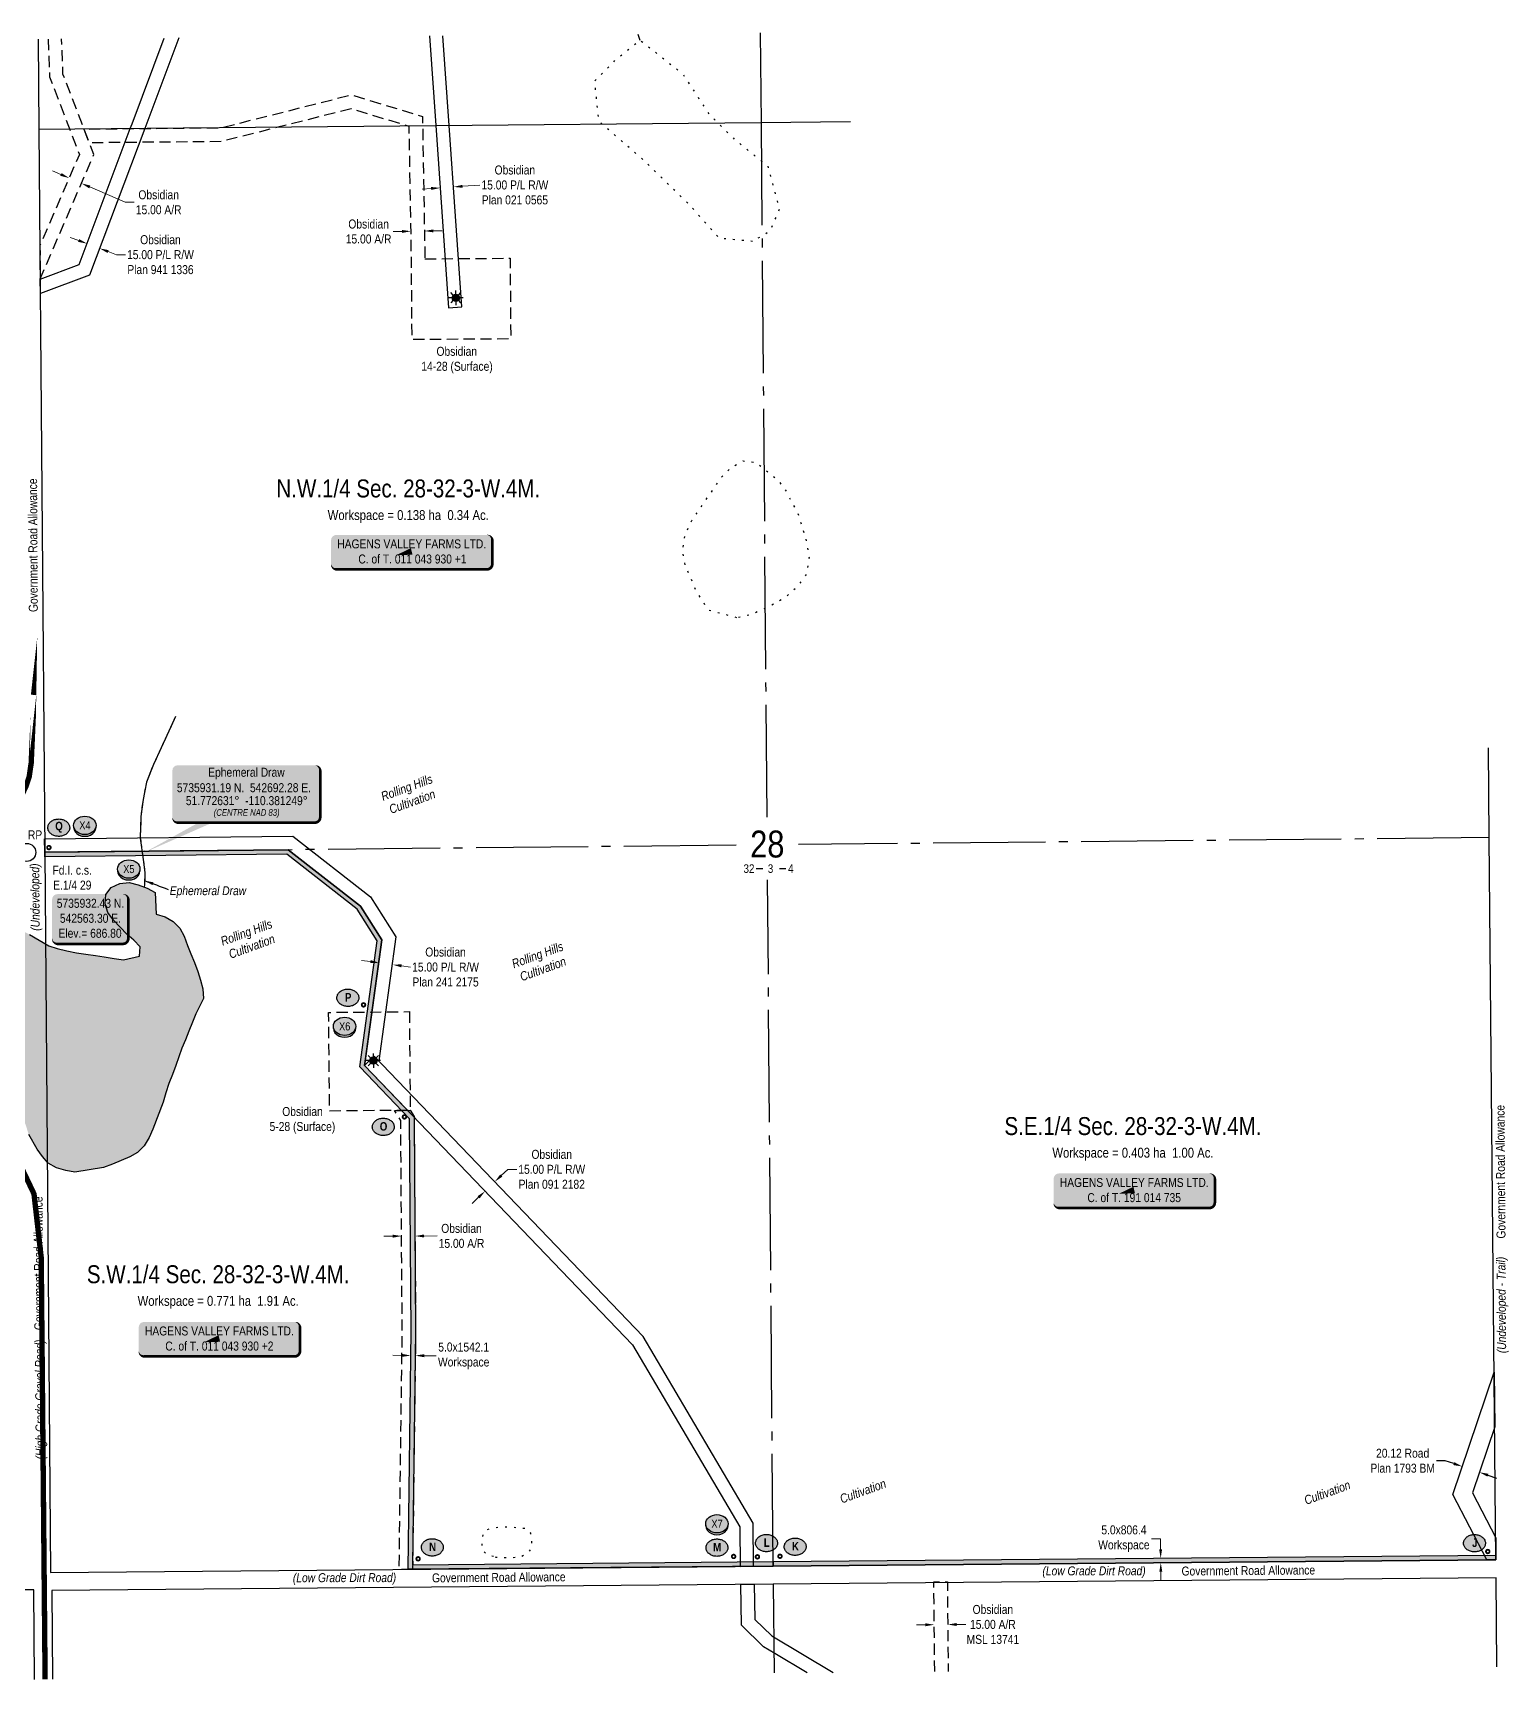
# Model space of a CAD drawing. Extents: x 540401 to 546765, y 5731607 to 5736849.
# Drawn here: x 542570 to 544213, y 5735008 to 5736846 of the extents above; entities that cross this region are included whole.
import ezdxf
from ezdxf.enums import TextEntityAlignment as Align

# ---------------------------------------------------------------- set-up
doc = ezdxf.new("R2010")
doc.units = 0
doc.header["$LTSCALE"] = 5
doc.header["$PDSIZE"] = 0.5
for name, pattern in [('foc-ACCESSROAD', [3.75, 2.5, -1.25]), ('foc-QUARTERLINE', [33, 25, -3, 2, -3]), ('foc-TOPO-ephemeral', [6.25, 3.125, -0.625, 0.625, -0.625, 0.625, -0.625]), ('foc-WHEELTRACKS', [2, 0.4, -1.6])]:
    doc.linetypes.add(name, pattern=pattern)
doc.layers.get('Defpoints').update_dxf_attribs({"color": 9})
for name, color, linetype in [('10', 1, 'Continuous'), ('35', 37, 'Continuous'), ('9', 3, 'Continuous'), ('AS-OWNER', 7, 'Continuous'), ('AS-ROADS', 254, 'Continuous'), ('C-AR', 13, 'foc-ACCESSROAD'), ('C-RW', 13, 'Continuous'), ('C-SYMBOL', 7, 'Continuous'), ('C-WS', 13, 'foc-ACCESSROAD'), ('C-WS-S', 8, 'Continuous'), ('CG-NOTES', 7, 'Continuous'), ('DETAIL-T', 7, 'Continuous'), ('L-AREAREQUIRED', 7, 'Continuous'), ('L-MON', 1, 'Continuous'), ('L-QSEC', 8, 'foc-QUARTERLINE'), ('L-ROAD-T', 7, 'Continuous'), ('L-SEC', 7, 'Continuous'), ('L-SECLBL', 7, 'Continuous'), ('L-TITLEDB', 4, 'Continuous'), ('L-TITLEDB-T2', 4, 'Continuous'), ('P-CROSSINGS', 250, 'Continuous'), ('P-TEMP-H', 41, 'Continuous'), ('P-TEMP_WORKSPACE', 46, 'Continuous'), ('T-DRAW', 143, 'foc-TOPO-ephemeral'), ('T-WATER', 160, 'Continuous'), ('T-WATER-H', 133, 'Continuous'), ('T-WATER-P3', 160, 'foc-WHEELTRACKS'), ('T-WATER-T', 170, 'Continuous')]:
    doc.layers.add(name, color=color, linetype=linetype)
for name, color, linetype, lineweight in [('C-AR-T', 13, 'Continuous', 9), ('C-RW-T', 13, 'Continuous', 9), ('C-WS-T', 13, 'Continuous', 9), ('P-TEMP-T', 46, 'Continuous', 18), ('T-TEXT', 48, 'Continuous', 18)]:
    doc.layers.add(name, color=color, linetype=linetype, lineweight=lineweight)
doc.styles.add('100L', font='ARIALN.TTF', dxfattribs={"height": 11})
doc.styles.add('175L', font='ARIALN.TTF', dxfattribs={"height": 20})
doc.styles.add('80', font='ARIALN.TTF', dxfattribs={"height": 10})
doc.styles.add('80CG', font='ARIALN.TTF', dxfattribs={"height": 10})
doc.styles.add('80L', font='ARIALN.TTF', dxfattribs={"height": 10})
doc.styles.add('80LS', font='ARIALNI.TTF', dxfattribs={"height": 10})
doc.styles.add('BOLD', font='ARIALNB.TTF')
doc.styles.add('Crossing', font='ARIALN.TTF', dxfattribs={"height": 10})
doc.styles.add('foc-LtypeFont', font='ARIALN.TTF', dxfattribs={"height": 7.35})
doc.styles.add('SIMPLEX', font='ARIALN.TTF')
doc.linetypes.add('foc-TOPO-flowdirection-NOLINE', pattern='A,0,[">",foc-LtypeFont,S=0.3,R=0,X=0,Y=-0.945],-20,[">",foc-LtypeFont,S=0.3,R=0,X=0,Y=-0.945],0', length=20)
doc.dimstyles.new('Compass 5 000', dxfattribs={"dimscale": 5, "dimtxt": 9, "dimasz": 2, "dimexe": 0.2, "dimexo": 0.0625, "dimgap": 0.5, "dimtad": 0, "dimtih": 1, "dimtoh": 1, "dimzin": 0, "dimdsep": 46, "dimtxsty": '80CG', "dimcen": 0.1, "dimse1": 1, "dimse2": 1, "dimclrd": 256, "dimclrt": 256, "dimaunit": 1, "dimadec": 4, "dimazin": 0, "dimtfac": 0.06, "dimtofl": 0, "dimtmove": 0, "dimatfit": 1, "dimfxl": 0.2, "dimtolj": 1, "dimtzin": 0, "dimlwd": -1, "dimarcsym": 0})

# ---------------------------------------------------------------- blocks, each defined once
blk = doc.blocks.new('L-SECLBL')
at = {"layer": '9', "color": 7}
for p, q in [((-5.1, -27.8), (-12.3, -27.8)), ((20.7, -27.8), (13.5, -27.8))]:
    blk.add_line(p, q, dxfattribs=at)
at = {"layer": '10', "color": 2, "style": 'SIMPLEX'}
blk.add_attdef('SEC', text='', height=30, dxfattribs=at).set_placement((0, 0), align=Align.MIDDLE)
at = {"layer": '10', "color": 5, "style": '80L'}
blk.add_attdef('TWP', text='', height=9.5, dxfattribs=at).set_placement((-14.4, -27.4), align=Align.MIDDLE_RIGHT)
blk.add_attdef('RGE', text='', height=9.5, dxfattribs=at).set_placement((3.6, -27.4), align=Align.MIDDLE_CENTER)
blk.add_attdef('MER', text='', height=9.5, dxfattribs=at).set_placement((23.2, -27.4), align=Align.MIDDLE_LEFT)
blk = doc.blocks.new('*D52')
at = {"layer": 'Defpoints', "color": 0, "transparency": 16777216}
for p in [(544162, 5735241.9), (544164, 5735247.9), (544181, 5735235.4)]:
    blk.add_point(p, dxfattribs=at)
at = {"layer": 'L-TITLEDB-T2', "transparency": 16777216}
for p, q in [((544145.1, 5735254.3), (544135.1, 5735254.3)), ((544154.5, 5735251.1), (544145.1, 5735254.3)), ((544192.5, 5735238.2), (544202, 5735235))]:
    blk.add_line(p, q, dxfattribs=at)
for points in [[(544155.1, 5735252.7), (544154, 5735249.5), (544164, 5735247.9)], [(544193.1, 5735239.8), (544192, 5735236.7), (544183.1, 5735241.4)]]:
    blk.add_solid(points, dxfattribs=at)
at = {"layer": 'L-TITLEDB-T2', "transparency": 16777216, "insert": (544097.5, 5735254.3), "char_height": 10, "attachment_point": 5, "style": '80CG'}
blk.add_mtext('\\A1;20.12 Road\\PPlan 1793 BM', dxfattribs=at)
blk = doc.blocks.new('*D53')
at = {"layer": 'C-RW-T', "transparency": 16777216}
for p, q in [((543092.4, 5735572.2), (543099.6, 5735579.1)), ((543099.6, 5735579.1), (543109.6, 5735579.1)), ((543067.2, 5735548), (543059.9, 5735541))]:
    blk.add_line(p, q, dxfattribs=at)
for points in [[(543091.3, 5735573.4), (543093.6, 5735571), (543085.2, 5735565.3)], [(543066, 5735549.2), (543068.3, 5735546.8), (543074.4, 5735554.9)]]:
    blk.add_solid(points, dxfattribs=at)
at = {"layer": 'Defpoints', "color": 0, "transparency": 16777216}
for p in [(543078.3, 5735550.8), (543085.2, 5735565.3), (543089.1, 5735561.1)]:
    blk.add_point(p, dxfattribs=at)
at = {"layer": 'C-RW-T', "transparency": 16777216, "insert": (543148.7, 5735579.1), "char_height": 10, "attachment_point": 5, "style": '80CG'}
blk.add_mtext('\\A1;Obsidian\\P15.00 P/L R/W\\PPlan 091 2182', dxfattribs=at)
blk = doc.blocks.new('*D54')
at = {"layer": 'C-AR-T', "transparency": 16777216}
for p, q in [((543565.3, 5735071.4), (543555.3, 5735071.3)), ((543600.3, 5735071.7), (543610.3, 5735071.8))]:
    blk.add_line(p, q, dxfattribs=at)
for points in [[(543565.2, 5735073.1), (543565.3, 5735069.8), (543575.3, 5735071.5)], [(543600.2, 5735073.4), (543600.3, 5735070.1), (543590.3, 5735071.7)]]:
    blk.add_solid(points, dxfattribs=at)
at = {"layer": 'Defpoints', "color": 0, "transparency": 16777216}
for p in [(543575.2, 5735075.5), (543590.2, 5735075.6), (543590.3, 5735071.7)]:
    blk.add_point(p, dxfattribs=at)
at = {"layer": 'C-AR-T', "transparency": 16777216, "insert": (543640.6, 5735071.8), "char_height": 10, "attachment_point": 5, "style": '80CG'}
blk.add_mtext('\\A1;Obsidian\\P15.00 A/R\\PMSL 13741', dxfattribs=at)
blk = doc.blocks.new('*D56')
at = {"layer": 'C-RW-T', "transparency": 16777216}
for p, q in [((542946.6, 5735810.7), (542936.7, 5735812.1)), ((542981.3, 5735805.9), (542991.2, 5735804.6))]:
    blk.add_line(p, q, dxfattribs=at)
for points in [[(542946.8, 5735812.4), (542946.4, 5735809.1), (542956.5, 5735809.4)], [(542981.5, 5735807.6), (542981, 5735804.3), (542971.4, 5735807.3)]]:
    blk.add_solid(points, dxfattribs=at)
at = {"layer": 'Defpoints', "color": 0, "transparency": 16777216}
for p in [(542956.7, 5735811.2), (542971.6, 5735809.1), (542971.4, 5735807.3)]:
    blk.add_point(p, dxfattribs=at)
at = {"layer": 'C-RW-T', "transparency": 16777216, "insert": (543030.3, 5735804.6), "char_height": 10, "attachment_point": 5, "style": '80CG'}
blk.add_mtext('\\A1;Obsidian\\P15.00 P/L R/W\\PPlan 241 2175', dxfattribs=at)
blk = doc.blocks.new('*D60')
at = {"layer": 'C-AR-T', "transparency": 16777216}
for p, q in [((542601.4, 5736688.1), (542592.2, 5736692.1)), ((542633.5, 5736674.3), (542673.1, 5736657.1)), ((542673.1, 5736657.1), (542683.1, 5736657.1))]:
    blk.add_line(p, q, dxfattribs=at)
for points in [[(542602.1, 5736689.7), (542600.7, 5736686.6), (542610.6, 5736684.2)], [(542634.2, 5736675.8), (542632.9, 5736672.7), (542624.3, 5736678.2)]]:
    blk.add_solid(points, dxfattribs=at)
at = {"layer": 'Defpoints', "color": 0, "transparency": 16777216}
for p in [(542610.4, 5736683.8), (542624.2, 5736677.9), (542624.3, 5736678.2)]:
    blk.add_point(p, dxfattribs=at)
at = {"layer": 'C-AR-T', "transparency": 16777216, "insert": (542710.4, 5736657.1), "char_height": 10, "attachment_point": 5, "style": '80CG'}
blk.add_mtext('\\A1;Obsidian\\P15.00 A/R', dxfattribs=at)
blk = doc.blocks.new('*D61')
at = {"layer": 'C-AR-T', "transparency": 16777216}
for p, q in [((542981.7, 5736624.6), (542971.7, 5736624.5)), ((543016.7, 5736625.2), (543026.7, 5736625.4))]:
    blk.add_line(p, q, dxfattribs=at)
for points in [[(542981.7, 5736626.3), (542981.8, 5736623), (542991.7, 5736624.8)], [(543016.7, 5736626.9), (543016.8, 5736623.6), (543006.7, 5736625.1)]]:
    blk.add_solid(points, dxfattribs=at)
at = {"layer": 'Defpoints', "color": 0, "transparency": 16777216}
for p in [(542991.7, 5736624.8), (542991.8, 5736624.1), (543006.8, 5736624.3)]:
    blk.add_point(p, dxfattribs=at)
at = {"layer": 'C-AR-T', "transparency": 16777216, "insert": (542944.5, 5736624.5), "char_height": 10, "attachment_point": 5, "style": '80CG'}
blk.add_mtext('\\A1;Obsidian\\P15.00 A/R', dxfattribs=at)
blk = doc.blocks.new('*D62')
at = {"layer": 'C-AR-T', "transparency": 16777216}
for p, q in [((542971.4, 5735504.6), (542961.4, 5735504.6)), ((543006.4, 5735504.8), (543020.8, 5735504.9))]:
    blk.add_line(p, q, dxfattribs=at)
for points in [[(542971.4, 5735506.3), (542971.4, 5735503), (542981.4, 5735504.7)], [(543006.4, 5735506.5), (543006.4, 5735503.1), (542996.4, 5735504.8)]]:
    blk.add_solid(points, dxfattribs=at)
at = {"layer": 'Defpoints', "color": 0, "transparency": 16777216}
for p in [(542981.4, 5735504.7), (542981.7, 5735429.4), (542996.7, 5735429.5)]:
    blk.add_point(p, dxfattribs=at)
at = {"layer": 'C-AR-T', "transparency": 16777216, "insert": (543048.1, 5735504.9), "char_height": 10, "attachment_point": 5, "style": '80CG'}
blk.add_mtext('\\A1;Obsidian\\P15.00 A/R', dxfattribs=at)
blk = doc.blocks.new('*D64')
at = {"layer": 'C-RW-T', "transparency": 16777216}
for p, q in [((543014.3, 5736672.5), (543004.3, 5736671.8)), ((543049.2, 5736675), (543068.5, 5736676.4))]:
    blk.add_line(p, q, dxfattribs=at)
for points in [[(543014.1, 5736674.2), (543014.4, 5736670.8), (543024.2, 5736673.2)], [(543049.1, 5736676.6), (543049.3, 5736673.3), (543039.2, 5736674.3)]]:
    blk.add_solid(points, dxfattribs=at)
at = {"layer": 'Defpoints', "color": 0, "transparency": 16777216}
for p in [(543024.3, 5736672.8), (543039.2, 5736674.3), (543039.2, 5736673.8)]:
    blk.add_point(p, dxfattribs=at)
at = {"layer": 'C-RW-T', "transparency": 16777216, "insert": (543107.6, 5736676.4), "char_height": 10, "attachment_point": 5, "style": '80CG'}
blk.add_mtext('\\A1;Obsidian\\P15.00 P/L R/W\\PPlan 021 0565', dxfattribs=at)
blk = doc.blocks.new('GAS')
h = blk.add_hatch(color=255)
h.dxf.hatch_style = 1
edge = h.paths.add_edge_path()
edge.add_arc((0, 0), 0.9, 0, 360)
for p, q in [((-0.81, 0), (-1.62, 0)), ((-0.57, 0.57), (-1.14, 1.14)), ((0, 0.81), (0, 1.62)), ((0.57, 0.57), (1.14, 1.14)), ((1.62, 0), (0.81, 0)), ((-0.57, -0.57), (-1.14, -1.14)), ((0, -0.81), (0, -1.62)), ((1.14, -1.14), (0.57, -0.57))]:
    blk.add_line(p, q)
blk.add_circle((0, 0), 0.8)
blk = doc.blocks.new('*D68')
at = {"layer": 'C-RW-T', "transparency": 16777216}
for p, q in [((542621.2, 5736614.5), (542611.9, 5736618)), ((542654, 5736602.2), (542663.3, 5736598.7)), ((542663.3, 5736598.7), (542673.3, 5736598.7))]:
    blk.add_line(p, q, dxfattribs=at)
for points in [[(542621.8, 5736616.1), (542620.6, 5736613), (542630.6, 5736611)], [(542654.6, 5736603.8), (542653.4, 5736600.7), (542644.6, 5736605.7)]]:
    blk.add_solid(points, dxfattribs=at)
at = {"layer": 'Defpoints', "color": 0, "transparency": 16777216}
for p in [(542630.1, 5736609.8), (542644.2, 5736604.5), (542644.6, 5736605.7)]:
    blk.add_point(p, dxfattribs=at)
at = {"layer": 'C-RW-T', "transparency": 16777216, "insert": (542712.4, 5736598.7), "char_height": 10, "attachment_point": 5, "style": '80CG'}
blk.add_mtext('\\A1;Obsidian\\P15.00 P/L R/W\\PPlan 941 1336', dxfattribs=at)
blk = doc.blocks.new('*U74')
h = blk.add_hatch(color=59)
edge = h.paths.add_edge_path()
edge.add_line((-84, -20), (84, -20))
edge.add_arc((84, -14), 6, 270, 360)
edge.add_line((90, -14), (90, 12.5))
edge.add_arc((84, 12.5), 6, 0, 90)
edge.add_line((84, 18.5), (-84, 18.5))
edge.add_arc((-84, 12.5), 6, 90, 180)
edge.add_line((-90, 12.5), (-90, -14))
edge.add_arc((-84, -14), 6, 180, 270)
at = {"color": 1, "flags": 128}
blk.add_lwpolyline([(-84, -20, 3, 3, 0), (84, -20, 3, 3, 0.414214), (90, -14, 3, 3, 0), (90, 12.5, 3, 0, 0.414214), (84, 18.5, 0, 0, 0), (-84, 18.5, 0, 0, 0.414214), (-90, 12.5, 0, 0, 0), (-90, -14, 0, 3, 0.414214)], format="xyseb", close=True, dxfattribs=at)
blk.add_lwpolyline([(-17.1, -4.1, 0, 7.5, 0), (0, 0, 0, 0, 0)], format="xyseb", dxfattribs=at)
at = {"color": 1, "style": '80'}
blk.add_attdef('ENTER_TEXT_001', (-36, -5), '', height=10, dxfattribs=at)
blk = doc.blocks.new('*U78')
h = blk.add_hatch(color=255)
edge = h.paths.add_edge_path()
edge.add_line((-76.5, -20), (76.5, -20))
edge.add_arc((76.5, -14), 6, 270, 360)
edge.add_line((82.5, -14), (82.5, 38))
edge.add_arc((76.5, 38), 6, 0, 90)
edge.add_line((76.5, 44), (-76.5, 44))
edge.add_arc((-76.5, 38), 6, 90, 180)
edge.add_line((-82.5, 38), (-82.5, -14))
edge.add_arc((-76.5, -14), 6, 180, 270)
at = {"color": 170, "flags": 128}
blk.add_lwpolyline([(-76.5, -20, 3, 3, 0), (76.5, -20, 3, 3, 0.414214), (82.5, -14, 3, 3, 0), (82.5, 38, 3, 0, 0.414214), (76.5, 44, 0, 0, 0), (-76.5, 44, 0, 0, 0.414214), (-82.5, 38, 0, 0, 0), (-82.5, -14, 0, 3, 0.414214)], format="xyseb", close=True, dxfattribs=at)
at = {"color": 170, "insert": (-36.3, -4.9), "char_height": 7.5, "attachment_point": 1, "style": '80L'}
blk.add_mtext_dynamic_manual_height_columns('{\\fArial Narrow|b0|i1|c0|p34;(CENTRE NAD 83)}', width=76.285, gutter_width=45, heights=[0], dxfattribs=at)
at = {"layer": 'T-WATER-T', "style": '80', "flags": 8}
blk.add_attdef('Name?_001', (-36.7, 30.2), '', height=10, dxfattribs=at)
at = {"layer": 'T-WATER-T', "style": '80L'}
for tag, p in [('Location?', (0.6, 19)), ('Coords?', (0.6, 4.5))]:
    blk.add_attdef(tag, text='', height=10, dxfattribs=at).set_placement(p, align=Align.MIDDLE_CENTER)
blk = doc.blocks.new('*D81')
at = {"layer": 'Defpoints', "color": 0, "transparency": 16777216}
for p in [(543826.9, 5735145.6), (543827.7, 5735145.6), (543827, 5735140.6)]:
    blk.add_point(p, dxfattribs=at)
at = {"layer": 'P-TEMP-T', "transparency": 16777216}
for p, q in [((543827.5, 5735167.4), (543817.5, 5735167.4)), ((543827.6, 5735155.6), (543827.5, 5735167.4)), ((543827.8, 5735130.6), (543827.9, 5735120.6))]:
    blk.add_line(p, q, dxfattribs=at)
for points in [[(543829.3, 5735155.6), (543826, 5735155.6), (543827.7, 5735145.6)], [(543829.5, 5735130.7), (543826.2, 5735130.6), (543827.8, 5735140.6)]]:
    blk.add_solid(points, dxfattribs=at)
at = {"layer": 'P-TEMP-T', "transparency": 16777216, "insert": (543786.7, 5735167.4), "char_height": 10, "attachment_point": 5, "style": '80CG'}
blk.add_mtext('\\A1;5.0x806.4\\PWorkspace', dxfattribs=at)
blk = doc.blocks.new('*D82')
at = {"layer": 'Defpoints', "color": 0, "transparency": 16777216}
for p in [(542991.7, 5735375.2), (542996.6, 5735371.5), (542996.7, 5735375.2)]:
    blk.add_point(p, dxfattribs=at)
at = {"layer": 'P-TEMP-T', "transparency": 16777216}
for p, q in [((542981.6, 5735371.7), (542971.6, 5735371.9)), ((543006.6, 5735371.4), (543019.7, 5735371.2))]:
    blk.add_line(p, q, dxfattribs=at)
for points in [[(542981.6, 5735373.4), (542981.6, 5735370.1), (542991.6, 5735371.6)], [(543006.6, 5735373.1), (543006.6, 5735369.7), (542996.6, 5735371.5)]]:
    blk.add_solid(points, dxfattribs=at)
at = {"layer": 'P-TEMP-T', "transparency": 16777216, "insert": (543050.5, 5735371.2), "char_height": 10, "attachment_point": 5, "style": '80CG'}
blk.add_mtext('\\A1;5.0x1542.1\\PWorkspace', dxfattribs=at)
blk = doc.blocks.new('xing2')
h = blk.add_hatch(color=50)
h.dxf.hatch_style = 1
edge = h.paths.add_edge_path()
edge.add_ellipse((0, 0), major_axis=(-12.5, 0), ratio=0.816297, start_angle=0, end_angle=360)
h = blk.add_hatch(color=250)
h.dxf.hatch_style = 1
edge = h.paths.add_edge_path()
edge.add_ellipse((0, -2), major_axis=(-12.5, 0), ratio=0.816297, start_angle=0, end_angle=180)
edge.add_line((12.5, -2), (12.5, 0))
edge.add_ellipse((0, 0), major_axis=(-12.5, 0), ratio=0.816297, start_angle=0, end_angle=180, ccw=False)
edge.add_line((-12.5, 0), (-12.5, -2))
at = {"color": 250}
blk.add_ellipse((0, 0), major_axis=(-12.5, 0), ratio=0.816297, dxfattribs=at)
blk.add_ellipse((0, -2), major_axis=(-12.5, 0), ratio=0.816297, start_param=0, end_param=3.141593, dxfattribs=at)
at = {"color": 250, "style": 'Crossing'}
blk.add_attdef('CROSSING', text='', height=9, dxfattribs=at).set_placement((0.1, 0), align=Align.MIDDLE_CENTER)
at = {"color": 250, "style": 'Crossing', "flags": 1}
for tag, p in [('OWNER', (0.1, -12.5)), ('DESCRIPTION', (0.1, -25.8)), ('LOCATION', (0.1, -39.3)), ('DWG_REF', (0.1, -52.8))]:
    blk.add_attdef(tag, text='', height=9, dxfattribs=at).set_placement(p, align=Align.MIDDLE_CENTER)
blk = doc.blocks.new('*U85')
h = blk.add_hatch(color=254)
edge = h.paths.add_edge_path()
edge.add_line((-36.5, -28.5), (36.5, -28.5))
edge.add_arc((36.5, -22.5), 6, 270, 360)
edge.add_line((42.5, -22.5), (42.5, 21))
edge.add_arc((36.5, 21), 6, 0, 90)
edge.add_line((36.5, 27), (-36.5, 27))
edge.add_arc((-36.5, 21), 6, 90, 180)
edge.add_line((-42.5, 21), (-42.5, -22.5))
edge.add_arc((-36.5, -22.5), 6, 180, 270)
at = {"color": 1, "flags": 128}
blk.add_lwpolyline([(-36.5, -28.5, 3, 3, 0), (36.5, -28.5, 3, 3, 0.414214), (42.5, -22.5, 3, 3, 0), (42.5, 21, 3, 0, 0.414214), (36.5, 27, 0, 0, 0), (-36.5, 27, 0, 0, 0.414214), (-42.5, 21, 0, 0, 0), (-42.5, -22.5, 0, 3, 0.414214)], format="xyseb", close=True, dxfattribs=at)
blk.add_lwpolyline([(-39.8, -15.7, 0, 10, 0), (0, 0, 5, 5, 0)], format="xyseb", dxfattribs=at)
at = {"color": 1, "style": '80'}
blk.add_attdef('ENTER_TEXT_001', (-36, -5), '', height=10, dxfattribs=at)
blk = doc.blocks.new('AA')
at = {"const_width": 4}
blk.add_lwpolyline([(-1, 0, 1), (1, 0, 1)], format="xyb", close=True, dxfattribs=at)
blk.add_circle((0, 0), 2)
blk = doc.blocks.new('Route_Letters')
h = blk.add_hatch(color=255)
h.dxf.hatch_style = 1
edge = h.paths.add_edge_path()
edge.add_ellipse((-0.1, 0.5), major_axis=(-12, 0), ratio=0.789318, start_angle=0, end_angle=360)
at = {"color": 5}
blk.add_open_spline([(-12.3, 0.5), (-12.3, -0.3), (-12.2, -1), (-11.7, -2.8), (-11.1, -3.9), (-9.6, -5.8), (-8.5, -6.7), (-6.2, -8), (-4.9, -8.5), (-2.1, -9.2), (-0.7, -9.3), (2.2, -9.1), (3.6, -8.8), (6.3, -7.9), (7.5, -7.2), (9.5, -5.6), (10.4, -4.6), (11.6, -2.5), (12, -1.4), (12.2, 0.9), (12, 2.1), (11.2, 4.3), (10.5, 5.4), (8.8, 7.2), (7.7, 8), (5.3, 9.2), (3.9, 9.7), (1.1, 10.2), (-0.4, 10.2), (-3.2, 9.9), (-4.6, 9.6), (-7.2, 8.5), (-8.3, 7.7), (-10.2, 6), (-11, 5), (-12, 2.9), (-12.3, 1.7), (-12.3, 0.5), (-12.3, 0.5), (-12.3, 0.5)], degree=3, knots=[0, 0, 0, 0, 0.219529, 0.219529, 0.575727, 0.575727, 0.931924, 0.931924, 1.288121, 1.288121, 1.644318, 1.644318, 2.000515, 2.000515, 2.356712, 2.356712, 2.712909, 2.712909, 3.069107, 3.069107, 3.425304, 3.425304, 3.781501, 3.781501, 4.137698, 4.137698, 4.493895, 4.493895, 4.850092, 4.850092, 5.20629, 5.20629, 5.562487, 5.562487, 5.918684, 5.918684, 6.274881, 6.274881, 6.283185, 6.283185, 6.283185, 6.283185], dxfattribs=at)
at = {"color": 14, "style": 'BOLD'}
blk.add_attdef('A', text='', height=9.5, dxfattribs=at).set_placement((0.2, 1), align=Align.MIDDLE)
blk = doc.blocks.new('*U88')
at = {"layer": '35', "color": 3}
blk.add_circle((0, 0), 10, dxfattribs=at)
at = {"layer": '35', "color": 3, "style": '80'}
blk.add_attdef('RP_001', (1.3, 14.6), '', height=10, dxfattribs=at)

msp = doc.modelspace()

# ---------------------------------------------------------------- hatches: boundary and pattern name
at = {"layer": 'P-TEMP-H'}
h = msp.add_hatch(color=256, dxfattribs=at)
h.dxf.hatch_style = 1
h.paths.add_polyline_path([(542854.903, 5735935.339), (542935.405, 5735872.598), (542959.284, 5735834.904), (542940.057, 5735695.023), (542995.264, 5735637.433), (542996.967, 5735398.91), (542993.5, 5735138.31), (543395.517, 5735141.9), (543395.571, 5735136.903), (542988.485, 5735133.268), (542991.969, 5735398.925), (542990.272, 5735635.419), (542934.777, 5735693.309), (542954.084, 5735833.774), (542931.648, 5735869.19), (542853.208, 5735930.324), (542583.454, 5735927.594), (542583.412, 5735932.592)])
h = msp.add_hatch(color=256, dxfattribs=at)
h.dxf.hatch_style = 1
h.paths.add_polyline_path([(543395.571, 5735136.903), (543395.517, 5735141.9), (544201.496, 5735148.866), (544201.542, 5735143.869)])
at = {"layer": 'T-WATER-H'}
h = msp.add_hatch(color=256, dxfattribs=at)
h.dxf.hatch_style = 1
h.paths.add_polyline_path([(542706.422, 5735887.559), (542707.606, 5735863.743), (542717.7, 5735860.717), (542726.562, 5735855.576), (542733.929, 5735847.816), (542738.755, 5735838.876), (542742.644, 5735828.742), (542746.399, 5735819.186), (542750.333, 5735809.829), (542753.918, 5735799.783), (542756.873, 5735790.047), (542759.476, 5735780.328), (542760.334, 5735769.632), (542751.788, 5735752.459), (542747.986, 5735743.163), (542743.934, 5735732.994), (542740.295, 5735723.62), (542736.327, 5735714.378), (542732.909, 5735704.408), (542729.6, 5735694.804), (542725.987, 5735685.01), (542721.887, 5735674.88), (542718.569, 5735664.407), (542715.453, 5735654.148), (542703.938, 5735624.015), (542699.827, 5735614.588), (542694.37, 5735605.293), (542686.705, 5735597.98), (542678.077, 5735593.019), (542668.561, 5735589.079), (542658.799, 5735584.992), (542648.747, 5735581.212), (542616.94, 5735575.864), (542606.934, 5735577.726), (542596.611, 5735580.9), (542587.353, 5735585.86), (542581.023, 5735593.608), (542574.791, 5735601.54), (542565.61, 5735617.898), (542562.299, 5735628.015), (542558.927, 5735637.691), (542555.018, 5735647.256), (542550.317, 5735656.891), (542545.069, 5735665.778), (542531.906, 5735693.292), (542527.98, 5735702.686), (542524.309, 5735712.06), (542520.703, 5735721.595), (542516.496, 5735731.321), (542511.119, 5735740.207), (542496.815, 5735752.889), (542488.29, 5735758.788), (542481.671, 5735766.452), (542479.854, 5735772.209), (542477.99, 5735782.141), (542477.452, 5735793.151), (542480.805, 5735809.817), (542484.348, 5735819.674), (542491.317, 5735826.909), (542501.194, 5735830.028), (542510.962, 5735832.86), (542520.462, 5735835.942), (542537.916, 5735842.915), (542547.391, 5735846.615), (542557.328, 5735845.581), (542566.518, 5735840.826), (542587.891, 5735828.306), (542597.336, 5735825.128), (542607.952, 5735822.833), (542618.642, 5735820.357), (542629.365, 5735818.869), (542639.831, 5735817.54), (542649.803, 5735815.878), (542660.626, 5735814.204), (542671.02, 5735812.699), (542689.205, 5735816.698), (542689.723, 5735827.03), (542682.718, 5735834.513), (542674.745, 5735841.249), (542667.383, 5735849.027), (542659.891, 5735857.04), (542653.884, 5735865.621), (542650.7, 5735874.994), (542651.44, 5735885.322), (542657.527, 5735893.382), (542667.188, 5735897.76), (542677.685, 5735898.861), (542687.708, 5735896.291), (542697.539, 5735892.491)])

# ---------------------------------------------------------------- linework, layer by layer
at = {"layer": 'AS-ROADS', "const_width": 5.997, "flags": 128}
msp.add_lwpolyline([(542583.77, 5735010.635), (542579.458, 5735480.551), (542571.385, 5735551.752), (542521.831, 5735655.917), (542508.831, 5735686.333), (542502.056, 5735700.3), (542496.082, 5735711.723), (542478.083, 5735742.58), (542470.637, 5735758.652), (542465.822, 5735775.985), (542464.526, 5735792.011), (542466.438, 5735809.623), (542471.385, 5735826.431), (542479.921, 5735844.336), (542495.35, 5735874.564), (542509.806, 5735902.498), (542530.348, 5735942.1), (542554.382, 5735988.802), (542562.813, 5736007.007), (542566.042, 5736016.888), (542568.258, 5736032.038), (542570.536, 5736083.764), (542570.931, 5736108.122), (542570.913, 5736107.959)], dxfattribs=at)
at = {"layer": 'C-AR', "flags": 128}
msp.add_lwpolyline([(542587.165, 5736839.122), (542588.814, 5736796.805), (542621.995, 5736710.59), (542578.067, 5736608.955), (542578.381, 5736571.892), (542638.186, 5736710.262), (542603.698, 5736799.871), (542602.165, 5736839.249)], dxfattribs=at)
msp.add_lwpolyline([(542993.545, 5735133.313), (542978.549, 5735133.179), (542981.973, 5735398.953), (542980.288, 5735633.675), (542973.346, 5735644.753), (542990.938, 5735644.914), (542995.25, 5735638.033), (542996.967, 5735398.91)], close=True, dxfattribs=at)
at = {"layer": 'C-RW', "flags": 128}
for points in [[(542732.749, 5736840.358), (542694.87, 5736739.496), (542633.426, 5736575.951), (542578.521, 5736555.374), (542578.386, 5736571.351), (542621.789, 5736587.616), (542678.783, 5736739.322), (542680.821, 5736744.748), (542716.679, 5736840.221)], [(543012.266, 5736842.73), (543019.322, 5736742.574), (543033.628, 5736539.536), (543048.618, 5736540.592), (543034.378, 5736742.707), (543027.322, 5736842.858)], [(543433.577, 5735018.024), (543397.316, 5735039.61), (543384.947, 5735046.973), (543360.162, 5735071.061), (543359.698, 5735116.471), (543374.577, 5735116.604), (543375.077, 5735077.436), (543394.136, 5735058.947), (543462.455, 5735018.275)]]:
    msp.add_lwpolyline(points, dxfattribs=at)
for points in [[(542583.277, 5735947.62), (542859.99, 5735950.383), (542946.676, 5735882.822), (542974.883, 5735838.295), (542955.891, 5735700.119), (542950.851, 5735705.372), (542940.057, 5735695.023), (542941.038, 5735702.16), (542959.284, 5735834.904), (542935.405, 5735872.598), (542854.903, 5735935.339), (542583.412, 5735932.592)], [(543358.325, 5735180.555), (543358.714, 5735136.574), (543373.705, 5735136.707), (543373.282, 5735184.707), (543250.675, 5735392.663), (542950.851, 5735705.372), (542940.057, 5735695.023), (543238.646, 5735383.546)]]:
    msp.add_lwpolyline(points, close=True, dxfattribs=at)
at = {"layer": 'C-WS', "flags": 128}
for points in [[(543007.27, 5736594.097), (543102.266, 5736594.799), (543102.931, 5736504.801), (542992.934, 5736503.989), (542992.269, 5736593.987), (542989.754, 5736741.645), (542924.918, 5736761.369), (542841.606, 5736740.319), (542780.061, 5736724.768), (542698.646, 5736724.041), (542633.108, 5736723.455), (542627.22, 5736738.755), (542780.061, 5736740.178), (542925.29, 5736776.934), (543004.566, 5736752.818)], [(542989.933, 5735754.909), (542990.938, 5735644.914), (542900.942, 5735644.091), (542899.937, 5735754.087)]]:
    msp.add_lwpolyline(points, close=True, dxfattribs=at)
msp.add_lwpolyline([(543575.72, 5735019.262), (543574.823, 5735119.246), (543589.822, 5735119.376), (543590.72, 5735019.393)], dxfattribs=at)
at = {"layer": 'L-QSEC'}
for p, q in [((543382.556, 5736745.787), (543381.646, 5736845.866)), ((543388.817, 5735971.796), (543382.556, 5736745.787)), ((543354.261, 5735940.392), (542583.412, 5735932.592)), ((544194.069, 5735948.891), (543423.81, 5735941.096)), ((543395.571, 5735136.903), (543389.383, 5735901.798)), ((543395.734, 5735116.793), (543396.644, 5735017.702))]:
    msp.add_line(p, q, dxfattribs=at)
at = {"layer": 'L-SEC'}
for p, q in [((542576.053, 5736839.028), (542576.87, 5736738.286)), ((543381.996, 5736745.782), (542576.87, 5736738.286)), ((543481.992, 5736746.648), (543381.996, 5736745.782)), ((542576.87, 5736738.286), (542583.399, 5735932.628)), ((544194.069, 5735948.853), (544193.143, 5736048.855)), ((544201.542, 5735143.869), (544194.069, 5735948.853)), ((542583.399, 5735932.628), (542589.907, 5735129.709)), ((542589.907, 5735129.709), (543395.554, 5735136.902)), ((543395.554, 5735136.902), (544201.542, 5735143.869)), ((542571.065, 5735110.528), (541765.663, 5735106.924)), ((542571.921, 5735010.532), (542571.065, 5735110.528)), ((543395.734, 5735116.793), (542591.18, 5735109.609)), ((542591.18, 5735109.609), (542592.027, 5735010.707)), ((544201.729, 5735123.759), (543395.734, 5735116.793)), ((544202.647, 5735024.732), (544201.729, 5735123.759))]:
    msp.add_line(p, q, dxfattribs=at)
at = {"layer": 'L-TITLEDB', "flags": 128}
msp.add_lwpolyline([(544201.316, 5735168.25), (544201.542, 5735143.869), (544191.354, 5735143.777), (544153.506, 5735216.777), (544199.589, 5735353.216), (544200.161, 5735292.068), (544175.293, 5735218.442)], close=True, dxfattribs=at)
at = {"layer": 'P-TEMP_WORKSPACE', "flags": 128}
msp.add_lwpolyline([(543395.571, 5735136.903), (543395.517, 5735141.9), (544201.496, 5735148.866), (544201.542, 5735143.869)], close=True, dxfattribs=at)
at = {"layer": 'T-DRAW', "flags": 128}
msp.add_lwpolyline([(542729.088, 5736084.101), (542721.71, 5736067.717), (542713.29, 5736049.18), (542704.702, 5736030.508), (542696.693, 5736010.888), (542693.124, 5735991.503), (542690.497, 5735972.46), (542689.884, 5735948.448), (542693.202, 5735924.521), (542694.969, 5735910.014), (542694.594, 5735896.766), (542694.409, 5735893.802)], dxfattribs=at)
at = {"layer": 'T-DRAW', "linetype": 'foc-TOPO-flowdirection-NOLINE', "flags": 128}
msp.add_lwpolyline([(542729.088, 5736084.101), (542721.71, 5736067.717), (542713.29, 5736049.18), (542704.702, 5736030.508), (542696.693, 5736010.888), (542693.124, 5735991.503), (542690.497, 5735972.46), (542689.884, 5735948.448), (542693.202, 5735924.521), (542694.969, 5735910.014), (542694.594, 5735896.766), (542694.409, 5735893.802)], dxfattribs=at)
at = {"layer": 'T-WATER', "flags": 128}
msp.add_lwpolyline([(543244.859, 5736844.705), (543246.866, 5736838.004)], dxfattribs=at)
at = {"layer": 'T-WATER'}
msp.add_lwpolyline([(542566.518, 5735840.826), (542587.891, 5735828.306), (542597.336, 5735825.128), (542607.952, 5735822.833), (542618.642, 5735820.357), (542629.365, 5735818.869), (542639.831, 5735817.54), (542649.803, 5735815.878), (542660.626, 5735814.204), (542671.02, 5735812.699), (542689.205, 5735816.698), (542689.723, 5735827.03), (542682.718, 5735834.513), (542674.745, 5735841.249), (542667.383, 5735849.027), (542659.891, 5735857.04), (542653.884, 5735865.621), (542650.7, 5735874.994), (542651.44, 5735885.322), (542657.527, 5735893.382), (542667.188, 5735897.76), (542677.685, 5735898.861), (542687.708, 5735896.291), (542697.539, 5735892.491), (542706.422, 5735887.559), (542707.606, 5735863.743), (542717.7, 5735860.717), (542726.562, 5735855.576), (542733.929, 5735847.816), (542738.755, 5735838.876), (542742.644, 5735828.742), (542746.399, 5735819.186), (542750.333, 5735809.829), (542753.918, 5735799.783), (542756.873, 5735790.047), (542759.476, 5735780.328), (542760.334, 5735769.632), (542751.788, 5735752.459), (542747.986, 5735743.163), (542743.934, 5735732.994), (542740.295, 5735723.62), (542736.327, 5735714.378), (542732.909, 5735704.408), (542729.6, 5735694.804), (542725.987, 5735685.01), (542721.887, 5735674.88), (542718.569, 5735664.407), (542715.453, 5735654.148), (542703.938, 5735624.015), (542699.827, 5735614.588), (542694.37, 5735605.293), (542686.705, 5735597.98), (542678.077, 5735593.019), (542668.561, 5735589.079), (542658.799, 5735584.992), (542648.747, 5735581.212), (542616.94, 5735575.864), (542606.934, 5735577.726), (542596.611, 5735580.9), (542587.353, 5735585.86), (542581.023, 5735593.608), (542574.791, 5735601.54), (542565.61, 5735617.898)], dxfattribs=at)
at = {"layer": 'T-WATER-P3', "flags": 128}
for points in [[(543372.714, 5736613.607), (543335.729, 5736616.979), (543303.183, 5736653.36), (543251.943, 5736703.399), (543205.038, 5736744.21), (543201.303, 5736747.46), (543196.56, 5736792.291), (543219.623, 5736815.632), (543246.963, 5736838.001), (543294.732, 5736800.424), (543323.928, 5736755.505), (543334.244, 5736745.355), (543352.849, 5736727.048), (543382.471, 5736703.127), (543389.777, 5736697.227), (543402.552, 5736649.537), (543391.496, 5736624.401), (543383.206, 5736619.637), (543372.714, 5736613.607)], [(543355.141, 5736194.095), (543323.439, 5736202.327), (543309.649, 5736224.298), (543297.58, 5736252.764), (543294.417, 5736268.543), (543297.431, 5736286.346), (543304.741, 5736302.265), (543338.416, 5736351.074), (543348.803, 5736361.797), (543361.991, 5736368.751), (543376.958, 5736367.086), (543385.491, 5736360.125), (543401.186, 5736347.322), (543410.027, 5736335.204), (543424.01, 5736308.061), (543433.154, 5736277.605), (543435.582, 5736260.809), (543432.531, 5736242.495), (543422.328, 5736228.254), (543411.328, 5736218.549), (543399.176, 5736210.52), (543386.859, 5736204.751), (543371.079, 5736197.36), (543355.141, 5736194.095)], [(543083.933, 5735147.389), (543076.599, 5735150.02), (543071.437, 5735154.404), (543070.825, 5735164.193), (543072.662, 5735173.37), (543076.334, 5735177.652), (543083.68, 5735179.488), (543092.862, 5735180.711), (543102.044, 5735180.711), (543120.51, 5735178.871), (543124.836, 5735173.76), (543126.368, 5735166.486), (543125.985, 5735156.915), (543122.155, 5735151.556), (543113.728, 5735146.579), (543099.555, 5735145.813), (543086.915, 5735146.579)]]:
    msp.add_lwpolyline(points, close=True, dxfattribs=at)
at = {"layer": 'T-WATER-T', "flags": 128}
msp.add_lwpolyline([(542694.117, 5735932.082, 0, 10, 0), (542792.826, 5735980.929, 0, 0, 0)], format="xyseb", dxfattribs=at)

# ---------------------------------------------------------------- block references
at = {"xscale": 0.99951493, "yscale": 0.99951493, "zscale": 0.99951493}
msp.add_blockref('*U88', (542563.302, 5735932.429), dxfattribs=at).add_auto_attribs({'RP_001': 'RP'})
at = {"layer": 'AS-OWNER'}
ref = msp.add_blockref('*U74', (542992.534, 5736267.928), dxfattribs=dict(at, xscale=0.9990120540484214, yscale=0.9990120540484214, zscale=0.9990120540484214))
ref.add_attrib('ENTER_TEXT_001', 'HAGENS VALLEY FARMS LTD.', (542909.597, 5736271.343), dxfattribs={"layer": '0', "color": 1, "height": 9.99012, "style": '80'})
ref.add_attrib('ENTER_TEXT_002', 'C. of T. 011 043 930 +1', (542933.026, 5736254.516), dxfattribs={"layer": '0', "color": 1, "height": 9.99012, "style": '80'})
ref = msp.add_blockref('*U74', (543798.194, 5735556.05), dxfattribs=dict(at, xscale=0.9990120540484214, yscale=0.9990120540484214, zscale=0.9990120540484214))
ref.add_attrib('ENTER_TEXT_001', 'HAGENS VALLEY FARMS LTD.', (543715.257, 5735559.466), dxfattribs={"layer": '0', "color": 1, "height": 9.99012, "style": '80'})
ref.add_attrib('ENTER_TEXT_002', 'C. of T. 191 014 735', (543745.981, 5735542.638), dxfattribs={"layer": '0', "color": 1, "height": 9.99012, "style": '80'})
ref = msp.add_blockref('*U74', (542778.067, 5735390.551), dxfattribs=dict(at, xscale=0.9990120540484214, yscale=0.9990120540484214, zscale=0.9990120540484214))
ref.add_attrib('ENTER_TEXT_001', 'HAGENS VALLEY FARMS LTD.', (542695.131, 5735393.966), dxfattribs={"layer": '0', "color": 1, "height": 9.99012, "style": '80'})
ref.add_attrib('ENTER_TEXT_002', 'C. of T. 011 043 930 +2', (542717.803, 5735377.139), dxfattribs={"layer": '0', "color": 1, "height": 9.99012, "style": '80'})
at = {"layer": 'C-WS-S'}
for p, xscale, yscale, zscale in [((543041.73, 5736550.716), 5.000000000000025, 5.000000000000025, 5.000000000000025), ((542949.831, 5735700.325), 5.002516866285738, 5.002516866285738, 5.002516866285738)]:
    msp.add_blockref('GAS', p, dxfattribs=dict(at, xscale=xscale, yscale=yscale, zscale=zscale))
at = {"layer": 'CG-NOTES', "color": 1, "xscale": 0.999124119662371, "yscale": 0.999124119662371, "zscale": 0.999124119662371}
for p, values in [((542599.083, 5735959.534), {'A': 'Q'}), ((542921.462, 5735769.911), {'A': 'P'}), ((542960.939, 5735626.01), {'A': 'O'}), ((543015.684, 5735157.289), {'A': 'N'}), ((543333.002, 5735156.951), {'A': 'M'}), ((543388.302, 5735162.033), {'A': 'L'}), ((543420.256, 5735158.015), {'A': 'K'}), ((544177.742, 5735161.9), {'A': 'J'})]:
    msp.add_blockref('Route_Letters', p, dxfattribs=at).add_auto_attribs(values)
for p in [(542588.027, 5735937.806), (542938.811, 5735762.505), (542984.434, 5735637.606), (542999.701, 5735144.972), (543351.538, 5735147.616), (543378.023, 5735147.193), (543403.205, 5735147.827), (544192.478, 5735153.127)]:
    msp.add_blockref('AA', p, dxfattribs=at)
at = {"layer": 'DETAIL-T'}
ref = msp.add_blockref('*U85', (542634.063, 5735858.943), dxfattribs=dict(at, xscale=0.99951493, yscale=0.99951493, zscale=0.99951493))
ref.add_attrib('ENTER_TEXT_001', '5735932.43 N.', (542596.762, 5735870.709), dxfattribs={"layer": '0', "color": 1, "height": 9.99515, "style": '80'})
ref.add_attrib('ENTER_TEXT_002', '542563.30 E.', (542600.259, 5735854.01), dxfattribs={"layer": '0', "color": 1, "height": 9.99515, "style": '80'})
ref.add_attrib('ENTER_TEXT_003', 'Elev.= 686.80', (542598.715, 5735837.31), dxfattribs={"layer": '0', "color": 1, "height": 9.99515, "style": '80'})
at = {"layer": 'L-SECLBL', "color": 2}
msp.add_blockref('L-SECLBL', (543389.075, 5735941.797), dxfattribs=at).add_auto_attribs({'SEC': '28', 'TWP': '32', 'RGE': '3', 'MER': '4'})
at = {"layer": 'P-CROSSINGS', "xscale": 0.99951493, "yscale": 0.99951493, "zscale": 0.99951493}
for p, values in [((542628.066, 5735962.553), {'CROSSING': 'X4'}), ((542677.066, 5735913.883), {'CROSSING': 'X5'}), ((542917.737, 5735738.514), {'CROSSING': 'X6'}), ((543332.909, 5735184.025), {'CROSSING': 'X7'})]:
    msp.add_blockref('xing2', p, dxfattribs=at).add_auto_attribs(values)
at = {"layer": 'T-WATER-T'}
ref = msp.add_blockref('*U78', (542808.106, 5735985.6), dxfattribs=dict(at, xscale=0.9992433817838197, yscale=0.9992433817838197, zscale=0.9992433817838197))
ref.add_attrib('Coords?', '51.772631%%d  -110.381249%%d', dxfattribs={"height": 9.99243, "style": '80L'}).set_placement((542808.68, 5735990.132), align=Align.MIDDLE_CENTER)
ref.add_attrib('Location?', '5735931.19 N.  542692.28 E.  ', dxfattribs={"height": 9.99243, "style": '80L'}).set_placement((542808.68, 5736004.567), align=Align.MIDDLE_CENTER)
ref.add_attrib('Name?_001', 'Ephemeral Draw', (542765.66, 5736016.779), dxfattribs={"height": 9.99243, "style": '80', "flags": 8})

# ---------------------------------------------------------------- texts
at = {"layer": 'C-SYMBOL', "color": 3, "style": '175L'}
for s, p in [('N.W.1/4 Sec. 28-32-3-W.4M.', (542988.729, 5736322.144)), ('S.E.1/4 Sec. 28-32-3-W.4M.', (543796.758, 5735611.37)), ('S.W.1/4 Sec. 28-32-3-W.4M.', (542776.756, 5735446.205))]:
    msp.add_text(s, height=20, dxfattribs=at).set_placement(p, align=Align.BOTTOM_CENTER)
at = {"layer": 'C-WS-T', "char_height": 10.00503, "attachment_point": 1, "style": '80L'}
for s, insert in [('\\pi17.59;Obsidian\\P\\pi0.66425;14-28 (Surface)', (543002.615, 5736495.998)), ('\\pi17.59;Obsidian\\P\\pi3.4658;5-28 (Surface)', (542830.594, 5735648.59))]:
    msp.add_mtext_dynamic_manual_height_columns(s, width=79.03472, gutter_width=50, heights=[0], dxfattribs=dict(at, insert=insert))
at = {"layer": 'L-AREAREQUIRED', "color": 5, "style": '100L'}
for s, p in [('Workspace = 0.138 ha  0.34 Ac.', (542988.729, 5736299.644)), ('Workspace = 0.403 ha  1.00 Ac.', (543796.758, 5735588.87)), ('Workspace = 0.771 ha  1.91 Ac.', (542776.756, 5735423.705))]:
    msp.add_text(s, height=11, dxfattribs=at).set_placement(p, align=Align.BOTTOM_CENTER)
at = {"layer": 'L-MON', "insert": (542591.135, 5735917.635), "char_height": 9.99515, "attachment_point": 1, "style": '80L'}
msp.add_mtext_dynamic_manual_height_columns('\\pi0.86389;Fd.I. c.s.\\P\\pi1.6071;E.1/4 29', width=42.84216, gutter_width=50, heights=[0], dxfattribs=at)
at = {"layer": 'L-ROAD-T', "style": '80L'}
for rotation, p in [(90.310494, (542570.195, 5736274.81)), (90.441111, (544206.647, 5735576.462)), (90.310494, (542576.338, 5735474.418)), (0.466402, (543089.65, 5735124.313)), (0.466402, (543925.426, 5735131.898))]:
    msp.add_text('Government Road Allowance', height=9.99497, rotation=rotation, dxfattribs=at).set_placement(p, align=Align.MIDDLE_CENTER)
at = {"layer": 'T-TEXT', "style": '80LS'}
for s, height, rotation, p in [('(Undeveloped)', 9.99497, 90.463611, (542572.498, 5735882.581)), ('(Undeveloped - Trail)', 9.99497, 90.441111, (544207.489, 5735427.986)), ('(High Grade Gravel Road)', 9.99497, 90.40301, (542577.796, 5735322.554)), ('Cultivation', 10, 20, (543495.688, 5735220.453)), ('Cultivation', 10, 20, (544013.426, 5735218.931)), ('(Low Grade Dirt Road)', 9.99497, 0.0681, (542917.631, 5735123.969)), ('(Low Grade Dirt Road)', 9.99497, 0.0681, (543753.408, 5735131.554))]:
    msp.add_text(s, height=height, rotation=rotation, dxfattribs=at).set_placement(p, align=Align.MIDDLE_CENTER)
at = {"layer": 'T-TEXT', "char_height": 10, "attachment_point": 1, "rotation": 20, "style": '80L'}
for insert in [(542956.885, 5735999.035), (542778.021, 5735837.506), (543102.695, 5735812.419)]:
    msp.add_mtext_dynamic_manual_height_columns('\\pi0.34134;{\\fArial Narrow|b0|i1|c0|p34;Rolling Hills \\P\\pi3.8816;Cultivation }', width=59.93234, gutter_width=50.024, heights=[0], dxfattribs=dict(at, insert=insert))

# ---------------------------------------------------------------- dimensions: what is measured, and where the dimension line sits
at = {"layer": 'C-AR-T'}
for base, p1, p2, angle, picture, middle in [((542624.336, 5736678.218), (542610.43, 5736683.832), (542624.192, 5736677.884), 336.625634, '*D60', (542710.431, 5736657.121)), ((542981.369, 5735504.682), (542996.74, 5735429.494), (542981.74, 5735429.42), 180.282944, '*D62', (543048.11, 5735504.876))]:
    dim = msp.add_linear_dim(base=base, p1=p1, p2=p2, angle=angle, text='Obsidian\\P15.00 A/R', dimstyle='Compass 5 000', dxfattribs=at)
    dim.commit()
    dim.dimension.update_dxf_attribs({"geometry": picture, "text_midpoint": middle, "dimtype": 161})
for p1, p2, distance, text, picture, middle in [((543006.755, 5736624.314), (542991.757, 5736624.058), -0.75, 'Obsidian\\P15.00 A/R', '*D61', (542944.466, 5736624.468)), ((543575.216, 5735075.477), (543590.215, 5735075.611), -3.959, 'Obsidian\\P15.00 A/R\\PMSL 13741', '*D54', (543640.56, 5735071.832))]:
    dim = msp.add_aligned_dim(p1=p1, p2=p2, distance=distance, text=text, dimstyle='Compass 5 000', dxfattribs=at)
    dim.commit()
    dim.dimension.update_dxf_attribs({"geometry": picture, "text_midpoint": middle})
at = {"layer": 'C-RW-T'}
dim = msp.add_linear_dim(base=(543039.202, 5736674.268), p1=(543024.271, 5736672.757), p2=(543039.234, 5736673.822), angle=4.069911, text='Obsidian\\P15.00 P/L R/W\\PPlan 021 0565', dimstyle='Compass 5 000', dxfattribs=at)
dim.commit()
dim.dimension.update_dxf_attribs({"geometry": '*D64', "text_midpoint": (543107.623, 5736676.355), "dimtype": 161})
for p1, p2, distance, text, picture, middle in [((542630.116, 5736609.78), (542644.154, 5736604.506), 1.316, 'Obsidian\\P15.00 P/L R/W\\PPlan 941 1336', '*D68', (542712.425, 5736598.704)), ((542956.742, 5735811.164), (542971.602, 5735809.118), -1.824, 'Obsidian\\P15.00 P/L R/W\\PPlan 241 2175', '*D56', (543030.253, 5735804.584)), ((543078.324, 5735550.753), (543089.15, 5735561.128), 5.714, 'Obsidian\\P15.00 P/L R/W\\PPlan 091 2182', '*D53', (543148.722, 5735579.092))]:
    dim = msp.add_aligned_dim(p1=p1, p2=p2, distance=distance, text=text, dimstyle='Compass 5 000', dxfattribs=at)
    dim.commit()
    dim.dimension.update_dxf_attribs({"geometry": picture, "text_midpoint": middle})
at = {"layer": 'L-TITLEDB-T2'}
dim = msp.add_aligned_dim(p1=(544181.034, 5735235.445), p2=(544161.985, 5735241.885), distance=-6.323, text='20.12 Road\\PPlan 1793 BM', dimstyle='Compass 5 000', dxfattribs=at)
dim.commit()
dim.dimension.update_dxf_attribs({"geometry": '*D52', "text_midpoint": (544097.451, 5735254.281)})
at = {"layer": 'P-TEMP-T'}
for base, p1, p2, angle, text, picture, middle in [((542996.602, 5735371.528), (542991.658, 5735375.246), (542996.651, 5735375.18), 359.237818, '5.0x1542.1\\PWorkspace', '*D82', (543050.486, 5735371.221)), ((543827.716, 5735145.635), (543826.975, 5735140.631), (543826.932, 5735145.629), 90.495194, '5.0x806.4\\PWorkspace', '*D81', (543786.706, 5735167.406))]:
    dim = msp.add_linear_dim(base=base, p1=p1, p2=p2, angle=angle, text=text, dimstyle='Compass 5 000', dxfattribs=at)
    dim.commit()
    dim.dimension.update_dxf_attribs({"geometry": picture, "text_midpoint": middle, "dimtype": 161})

# ---------------------------------------------------------------- next in the draw order: texts
at = {"layer": 'T-WATER-T', "insert": (542722.395, 5735894.761), "char_height": 9.98528, "attachment_point": 1, "style": '80L', "bg_fill": 3, "box_fill_scale": 1.15, "bg_fill_color": 256, "bg_fill_true_color": 256, "bg_fill_transparency": 0}
msp.add_mtext_dynamic_manual_height_columns('\\pi0.36826;{\\fArial Narrow|b0|i1|c0|p34;Ephemeral Draw}', width=85.98597, gutter_width=50, heights=[0], dxfattribs=at)

# ---------------------------------------------------------------- next in the draw order: linework, layer by layer
at = {"layer": 'P-TEMP_WORKSPACE', "flags": 128}
msp.add_lwpolyline([(542854.903, 5735935.339), (542935.405, 5735872.598), (542959.284, 5735834.904), (542940.057, 5735695.023), (542995.264, 5735637.433), (542996.967, 5735398.91), (542993.5, 5735138.31), (543395.517, 5735141.9), (543395.571, 5735136.903), (542988.485, 5735133.268), (542991.969, 5735398.925), (542990.272, 5735635.419), (542934.777, 5735693.309), (542954.084, 5735833.774), (542931.648, 5735869.19), (542853.208, 5735930.324), (542583.454, 5735927.594), (542583.412, 5735932.592), (542854.903, 5735935.339)], close=True, dxfattribs=at)

# ---------------------------------------------------------------- next in the draw order: leaders
at = {"layer": 'T-WATER-T', "path_type": 1}
msp.add_leader([(542694.714, 5735900.98), (542720.933, 5735891.23)], dimstyle='Compass 5 000', override={"dimgap": 0.5, "dimtad": 0}, dxfattribs=at)

doc.saveas('drawing.dxf')
